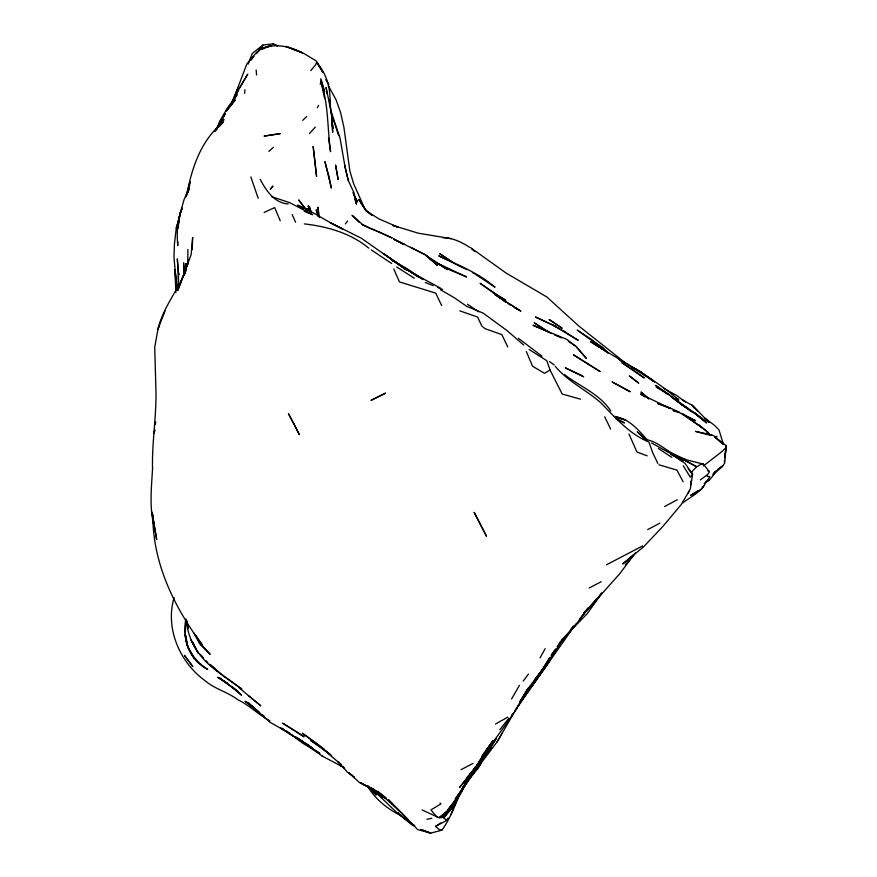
<?xml version="1.0" encoding="UTF-8"?>
<svg xmlns="http://www.w3.org/2000/svg" width="877" height="877" viewBox="0 0 877 877"><rect width="100%" height="100%" fill="white"/><g stroke="black" fill="none" stroke-linecap="round" stroke-linejoin="round"><path stroke-width="1.32" d="M177.779 241.537L177.768 245.593C176.694 233.074 177.033 219.82 182.142 208.145M187.897 249.397L187.81 264.284L187.831 260.118M176.946 290.32L173.964 257.202L174.457 243.707L176.299 227.932L179.807 215.26L178.031 228.064M178.612 281.396L177.329 258.901L178.722 274.841L178.568 273.153L178.02 287.579M192.238 249.66L192.655 237.492L191.153 254.637L177.746 290.495L184.565 272.999C176.573 292.129 162.76 308.496 157.992 329.05L154.725 347.314L156.007 393.017C156.15 417.847 152.083 442.414 152.488 467.244L152.609 467.573C151.546 487.064 149.167 506.731 153.979 525.97L151.973 512.124L156.665 539.498L153.409 520.16M152.905 514.393C152.149 562.245 174.348 607.52 202.423 645.077L193.696 632.81L200.153 644.442L210.162 654.308L199.704 642.885L196.174 635.737M185.858 619.019C182.087 638.5 188.928 659.997 207.63 669.348C195.428 661.433 185.771 649.133 185.233 634.17L187.744 647.347L194.223 658.397L189.366 649.462M185.343 632.35L185.902 619.688M690.605 485.102L690.879 481.067M713.472 435.463L723.021 444.211L714.536 436.702L726.2 445.746L724.643 463.144L722.242 466.707L712.968 474.698M244.606 93.346L244.946 89.783M176.496 290.364L177.033 285.222L176.946 287.031L175.093 269.568L175.849 292.589M724.851 457.794L726.2 445.746L725.805 447.708L722.451 451.162L703.288 466.027M184.97 272.692L186.012 263.429L184.422 275.531M154.451 432.383L154.747 429.774M155.361 424.567L155.667 421.958M724.917 456.281L726.2 445.746M177.527 229.094L178.437 222.67M177.713 227.888L180.147 212.925L178.623 221.377M186.615 195.428C191.625 168.439 200.932 139.958 223.196 122.232L218.526 127.187M174.095 597.632C164.986 628.217 179.642 662.223 204.889 680.563C214.492 688.916 227.527 691.942 237.678 699.627C249.364 705.218 258.441 714.755 269.831 720.795M185.233 273.427L187.009 264.701L185.168 272.637M187.821 192.469L190.101 181.835L186.812 194.738L189.618 185.113L185.442 197.193L189.289 188.708L184.049 199.66L179.763 214.887L182.197 208.562M154.001 433.128L154.637 430.541M724.281 461.554L724.555 460.469M470.664 773.952L488.226 751.304L496.371 738.259C489.092 751.666 477.516 762.025 471.212 776.013C457.608 792.052 454.297 813.582 441.844 830.168L430.651 833.15L421.157 829.598L430.651 833.15L417.649 829.576L388.325 799.627L408.441 819.798M248.169 64.109L252.313 53.453L262.881 45.056L272.966 43.85L277.724 45.944M216.542 129.851L219.623 121.41L227.033 108.551L236.987 94.771L233.304 101.228M231.528 103.343L237.875 88.281M232.548 101.644L246.843 63.966L257.421 51.403M250.899 60.173L253.672 56.654M217.628 127.647L225.323 113.692L216.104 128.875M178.667 221.738L176.299 227.932L178.371 222.352M256.533 53.53L261.96 47.479L262.881 45.056M158.836 326.858L157.992 329.05L165.062 310.897M354.845 199.068L356.5 204.188L353.826 192.436L348.235 180.355L345.089 167.079L340.035 138.106L331.002 111.127L331.32 112.738L329.467 99.539L329.895 104.56C330.947 89.202 326.978 74.117 316.608 62.42L315.753 64.613L310.754 70.653M716.06 438.412L716.915 436.209M320.237 84.324L321.344 80.235L324.534 91.734L320.697 78.787M236.056 95.966L237.053 93.521M450.91 814.755L456.994 799.879M237.546 92.304L238.687 89.618M233.129 100.833L237.404 91.361L247.752 74.139L239.333 88.511M625.334 564.766L634.553 553.793L622.725 563.955L643.641 546.755L662.913 526.397L681.33 504.396L689.245 490.901M519.973 702.51L497.171 741.799L469.984 777.691M688.226 493.017L690.331 488.774L692.589 474.205L684.882 463.188L672.549 454.593L651.578 443.006M463.988 785.222L461.368 790.451L455.185 799.155L463.692 786.812L471.278 772.231L464.514 784.17M461.664 790.561L470.51 777.033L461.664 790.561L466.63 780.749M683.051 502.729C690.035 497.226 699.276 492.885 704.231 485.496M479.083 765.884L480.168 763.845M317.31 107.728L318.614 105.306M466.334 781.111L470.083 774.205M462.87 788.675L457.542 798.366L464.076 786.79M540.079 657.816L545.143 648.673M477.713 764.777L484.51 752.729L491.109 743.247M467.134 777.34L476.419 766.487L484.06 753.146M511.587 698.991L519.425 685.343M497.171 741.799L502.335 732.876M475.564 766.476L453.08 806.983L443.784 817.803L446.503 820.499L448.114 817.923M458.2 796.469L459.592 794.113M481.034 762.541L482.339 760.326M683.238 465.775L690.298 477.121L692.589 474.205L691.427 473.021L692.951 470.489L696.744 466.827L701.172 464.086L703.376 464.108L709.427 471.815L707.739 474.435L700.35 479.883M549.846 657.531L536.099 679.532L527.176 691.087L537.426 677.855L536.099 679.532L543.389 668.175L534.334 680.333L541.811 670.73L549.802 657.564M722.78 465.84C714.843 469.261 713.45 478.743 705.755 482.262M466.378 781.166L473.832 769.173M476.419 766.487C492.984 739.782 514.404 716.41 528.392 688.039L519.732 702.017L526.781 690.287L544.255 667.254L561.127 642.282L579.434 620.072L588.072 607.969L579.412 619.622L589.772 607.027L583.523 613.275M490.276 744.441L488.138 747.697L492.863 741.12M467.847 780.19L469.25 778.052M470.642 775.915L474.139 770.576M601.534 593.663L587.13 613.812L571.563 629.719M553.069 652.806L554.45 650.745M473.065 771.146L474.457 769.052M476.562 765.906L477.954 763.812M480.059 760.677L481.462 758.583M466.049 782.81L467.474 780.694L466.049 782.69M515.413 710.074L573.218 627.647L565.413 637.13L576.233 623.909M490.561 743.926L492.874 740.539M531.013 687.425L549.123 661.762L520.214 702.192L528.963 690.298M461.708 789.903L476.704 769.129M481.977 756.127L484.148 753.014M552.444 653.529L551.184 655.316L555.163 649.912M485.288 751.238L487.612 747.971M215.073 131.101L223.986 119.546L214.799 131.144M470.609 773.996L479.028 762.321L472.111 773.525L491.558 747.303L486.505 752.937M573.602 626.189L570.379 630.596L572.725 627.515M635.661 552.565L619.546 573.931L586.592 610.907L597.434 598.136M553.146 652.587L555.952 648.827M599.013 596.492L594.2 602.905L598.092 597.73M557.202 646.601L560.414 642.326M523.185 681.1L528.491 674.084M519.513 702.926L522.747 698.64L519.787 702.532M443.784 817.803L450.022 809.548M345.395 223.898L347.599 221.026M469.063 775.29L459.625 787.403L467.353 777.921M468.811 779.05L481.517 762.694L478.14 768.285L468.811 779.05L475.126 770.949M499.868 729.675L508.857 718.241M511.576 715.303L513.22 713.231M592.644 604.132L588.478 608.561M596.766 599.002L585.847 611.039M599.32 595.845L601.721 592.852M490.429 748.706L491.558 747.303M561.576 640.681L564.81 636.757M559.69 642.973L563.023 638.927M561.697 640.605L564.207 637.601M565.884 635.595L569.162 632.043M570.401 629.993L573.514 626.277M713.483 473.788L715.818 471.092M258.792 50.833L261.96 47.479M251.118 59.57L253.826 56.545M309.482 133.567L315.303 127.121M713.22 473.843L715.029 471.848M583.742 613.166L586.581 610.403M302.697 120.324L306.753 116.531M441.471 817.572L453.08 806.983L441.471 817.572L439.322 817.649L436.614 816.662L430.914 809.92L440.879 803.957L440.079 803.025M268.811 151.392L273.394 147.336M704.253 483.589L709.57 479.456L705.437 482.394M441.844 830.168L439.443 829.752L435.529 826.43L440.769 822.889M697.906 490.78L690.605 495.406L701.501 489.202L709.866 476.573L707.596 476.43L706.577 475.411M529.127 349.495L546.831 360.721L550.087 370.072L544.485 373.328L532.569 366.224L526.31 351.556M642.644 545.911L606.588 564.744M495.505 723.996L507.761 717.178M269.086 46.645L258.792 49.825C272.78 42.721 289.059 45.67 302.368 52.883L285.672 46.371L302.784 52.85L316.148 60.875L322.933 72.363L316.608 62.42M677.34 499.682L664.536 506.599M435.529 826.43L446.503 820.499M647.741 529.598L659.833 523.152M589.169 588.018L601.205 581.703M461.039 769.688L473.065 763.374M264.13 212.464L274.709 207.553L280.223 220.752M258.792 49.825L269.469 45.845L271.662 45.856M426.967 819.304L431.846 818.263M707.772 470.872L708.627 470.785M260.502 48.893L264.547 48.509M710.085 435.376L711.971 435.43M442.721 237.722C452.51 237.656 461.719 242.173 469.688 247.38M304.341 223.887C327.395 226.584 350.592 233.063 368.789 248.18M288.237 203.957C274.326 203.058 266.093 190.572 260.239 179.368M451.019 238.621L418.329 233.205L392.732 225.378L398.092 227.22L378.798 218.833L366.104 210.721L358.737 199.539L366.104 210.721L372.177 215.534M712.31 434.981L695.505 431.374L707.662 434.718M703.376 464.108L683.665 459.142L686.242 459.877L666.421 450.635L680.914 458.09C667.715 452.883 658.123 440.484 643.4 439.158M673.152 410.6L682.909 413.922L702.477 427.943L681.407 413.571L695.56 420.686L682.624 414.295M613.801 416.531C628.436 417.792 638.127 429.73 647.237 439.859M580.519 399.178L562.19 394.047L550.087 370.072M673.229 410.535L679.379 412.267L669.392 407.564L657.684 403.486L670.697 408.682L640.484 394.047L645.044 396.996M614.174 416.772L625.882 420.258L614.58 416.4M658.989 464.799L676.945 470.127L683.139 481.802M271.727 196.722L289.772 202.686L312.738 214.722L304.253 211.357M414.744 826.013L412.289 825.158L401.052 815.917L414.635 825.761L396.547 812.365L371.212 787.984M459.822 310.853L477.658 317.09L481.78 326.003L485.069 328.667L501.852 334.63L507.761 346.952M370.872 228.842L376.715 230.903M647.16 455.832L636.943 451.995L628.995 434.071M437.601 287.47L442.468 289.41M425.268 282.449L433.095 285.639M554.505 334.959L561.554 337.875M556.117 326.551L535.419 316.959L553.31 325.356L578.228 340.342L563.429 330.925M272.966 43.85L277.384 45.856M377.921 231.451L392.238 238.018L362.804 224.753L352.061 215.26L359.044 222.243M403.135 244.201L393.663 239.081L424.6 254.418L447.456 269.634L438.281 263.966M422.221 809.975L437.25 816.947M702.389 486.691L703.475 487.206M456.764 264.821L467.101 269.656M361.916 224.534L369.743 228.305M616.136 418.91L624.391 422.9L616.202 418.559M670.477 454.352L682.975 460.6L672.549 454.593L682.185 461.466M393.663 239.081L404.44 244.376M437.108 263.122L466.63 276.968L450.164 270.094L437.163 263.177M514.174 307.553L520.861 311.127L494.781 294.42L505.766 302.039L494.277 292.896L480.136 283.326L493.97 293.203L505.777 300.263L492.863 292.381L495.012 293.992M410.644 247.237L424.6 254.418M307.016 744.65L280.574 728.042L309.822 746.798L319.151 753.19L297.829 738.796L322.155 756.029L343.685 767.441L340.44 765.413L344.595 768.318M568.329 341.296L576.145 346.525L586.143 358.178L576.145 346.525L566.794 339.399L532.986 325.257L548.454 332.065L534.236 322.857L550.986 333.512M322.155 756.029L323.065 756.5M631.363 366.674L641.438 372.319L633.501 368.11L641.438 372.319L653.201 381.035L632.394 367.452M409.12 270.993L417.704 276.77M475.915 274.589L495.012 287.228C478.557 272.944 458.2 265.029 438.752 255.854L453.376 262.859L439.684 253.617L455.612 264.284M283.764 730.07L269.842 722.155L251.951 705.941M675.86 456.764L678.919 458.43M664.086 388.599L676.945 395.648L685.375 401.995M400.767 815.599C387.228 808.802 375.027 799.046 367.342 785.803M652.258 380.004L639.728 371.399L627.132 364.098M553.31 325.356L565.095 331.868M671.793 457.366L658.364 448.476M472.604 272.736L474.808 273.975M681.9 399.528L693.159 405.941L708.769 422.221M440.265 288.04L414.229 273.887L398.553 264.273L407.246 270.412L361.368 238.248L329.971 222.55L342.786 229.105C327.296 221.87 313.396 211.785 297.599 205.119L303.267 208.682M414.284 278.195L396.7 266.97M295.527 737.294L302.357 741.208M440.462 289.717L454.33 297.752L466.696 306.347L483.052 313.045L507.202 330.717L523.744 345.067M319.897 753.255L302.762 743.236L291.701 734.794M227.581 683.161L217.803 677.307L230.399 685.946L241.57 695.22L232.745 687.151M401.666 815.698L398.333 813.735L401.425 815.709M420.379 277.801L407.049 269.59L423.142 279.555M391.712 263.528L371.3 249.923M282.065 728.25L284.301 729.62M422.988 279.412L406.259 268.209L392.096 260.414L401.787 266.038L383.315 253.486L401.984 266.959M282.339 723.01L294.606 730.552M308.112 745.34L312.497 748.103M676.167 398.257L678.349 399.638C655.272 379.522 628.053 364.657 601.94 348.783L604.352 350.175L590.605 341.778L605.24 350.921L599.035 346.503M312.311 747.971L296.327 737.097M510.381 304.462L519.272 310.14M320.916 747.029L310.557 740.418L329.708 754.034M305.678 743.323L308.989 745.439M432.778 260.469L435.979 262.541M283.929 723.985L304.067 736.823L295.681 731.21M588.895 338.588L602.203 347.303L608.024 352.971M507.86 303.42L511.017 305.481M322.067 747.763L324.052 749.057M591.547 340.243L602.203 347.303L607.838 352.806M467.452 304.209L478.798 311.861M694.069 413.144L695.779 414.317M470.697 247.731L505.919 272.933L546.941 297.04L578.579 325.838L625.97 363.407M309.822 746.798L311.302 747.829M354.505 777.044L347.259 772.001L338.073 761.718L341.449 764.766M652.433 380.651L654.527 382.109M352.137 775.257L348.903 772.944L359.471 782.536L375.893 790.966L360.688 782.898L374.15 790.067L385.781 798.41L373.054 788.84M604.165 350.449L591.624 339.509L577.219 330.059L587.919 337.908M696.36 414.821L705.766 421.596C695.538 412.015 682.712 406.204 671.99 397.303M564.58 374.611C580.157 386.669 599.55 393.85 610.82 410.984M518.34 338.259L541.986 356.172M286.406 730.892L290.704 734.027M252.74 706.884L245.045 701.271L259.614 712.475M549.408 361.456L554.165 364.953M497.16 295.604L505.766 302.039M667.518 394.332L655.711 385.365L669.118 394.814L656.117 386.932C670.072 393.159 680.19 404.878 693.214 412.563L679.807 403.069L685.036 407.213M386.253 798.048L377.592 791.229L399.188 810.841M395.801 262.102L396.601 262.727M331.583 755.601L318.954 745.154L302.291 733.227L315.556 742.83L341.328 764.722M402.576 267.43L404.494 268.932M639.728 371.399L645.088 375.652M593.685 342.238L595.823 343.948M257.641 710.863L246.788 702.159L256.424 710.326L248.86 702.905M471.771 249.057L474.895 251.589M262.574 714.908L264.547 716.52M678.853 400.011L676.956 398.443L678.349 399.638M372.177 215.369L365.106 209.45L353.606 183.688L349.813 170.719L343.916 127.318L340.539 112.388L336.044 99.77L328.382 85.76M248.377 695.625L260.765 705.821L239.783 688.346M648.914 398.871L640.988 392.019L648.596 398.684M647.347 440.747L637.151 431.802L646.59 440.605M210.031 664.591L218.11 671.804C200.932 659.964 187.93 642.107 186.615 620.73M380.728 796.327L382.668 798.07M209.888 664.503L219.436 672.933L241.855 689.081L223.087 675.728L209.789 664.273M371.651 788.006L379.719 795.406M205.876 660.677L207.827 662.475M555.163 366.235C567.934 381.648 586.198 389.837 600.877 402.85C615.402 417.66 629.116 433.874 648.881 442.019L652.707 452.696L657.849 463.473M398.136 812.935L400.888 815.621M697.818 411.313L691.558 404.977L694.167 407.838M367.627 786.428L369.392 788.226M398.037 812.705L399.934 814.645M367.551 785.858L376.244 795.033L371.037 789.311M708.715 422.407L705.119 418.384L714.086 425.016L718.987 429.873L723.01 443.104M200.164 654.209L203.585 658.057M368.088 786.099L369.71 787.995M306.972 210.48L298.684 199.945L306.38 210.48M308.375 210.688L306.72 208.54L308.178 210.721M325.729 79.588L328.765 84.302M688.16 468.702L691.427 473.021M709.394 434.871L707.015 431.605L698.761 425.005L708.473 432.646L709.701 435.003M709.318 434.817L707.015 431.605L709.098 435.102M353.727 194.88L357.531 201.907L352.927 192.567M192.655 642.008L196.744 650.372M604.681 416.783L610.622 429.028M441.613 305.437L435.705 293.115L399.463 281.923L393.806 269.042M292.194 214.569L295.56 222.243M331.089 113.78L334.312 122.572M334.762 123.832L338.643 135.54M311.182 212.19L309.208 206.38L311.236 212.366M318.373 216.29L316.191 209.822L318.176 216.257M250.844 176.88L258.2 198.334M345.089 167.079L344.705 165.501L348.235 180.355M185.913 619.425L188.106 628.513L186.867 621.026M187.546 646.108L185.825 635.978M332.021 123.624L333.03 128.524L331.67 115.885L331.813 118.559M328.491 137.875L330.585 151.666C327.264 128.524 328.634 104.593 321.114 82.12L324.501 97.983M319.414 217.518L317.945 207.18L318.428 213.692M326.913 93.751L326.112 87.404L331.901 115.994L332.657 132.252L331.955 121.234M256.15 69.996L256.577 75.027M184.378 273.767L183.578 262.87L184.247 275.477M153.245 519.568L153.409 522.297L153.354 519.699M175.181 271.3L175.707 284.115M464.108 785.551L457.027 798.487L447.939 809.734L459.384 794.617L450.208 808.539L439.322 817.649L450.208 808.539L458.189 796.502L464.108 785.551M231.901 103.968L226.244 111.258L235.277 99.901L231.901 103.968M272.813 186.187L270.401 189.158L272.813 186.187M570.335 631.265L559.416 643.192L570.335 631.265M385.474 393.203L371.179 400.241L385.474 393.203M280.125 133.655L264.251 136.067L280.125 133.655M682.536 459.044L681.966 458.792L696.744 466.827L682.536 459.044M580.662 375.071L565.347 367.847L583.687 376.825L580.662 375.071M630.048 391.679L612.223 381.955L630.048 391.679M599.945 371.453L573.547 354.9L599.945 371.453M688.544 408.825L681.045 404.22L670.752 396.261L688.544 408.825M561.927 328.13L549.287 319.59L561.927 328.13M632.054 369.228L621.979 362.815L644.277 377.987L632.054 369.228M630.749 376.957L629.247 375.937L638.73 383.128L630.749 376.957M619.096 359.055L617.638 358.013L624.917 364.251L619.096 359.055M237.81 691.394L219.798 678.14L237.81 691.394M426.617 255.898L425.235 254.812L437.382 265.391L426.617 255.898M695.483 413.637L694.145 412.53L706.566 422.966L695.483 413.637M192.743 666.52L184.488 655.415L192.743 666.52M198.29 653.146L191.043 640.133L198.29 653.146M294.003 423.964L288.434 413.648L299.364 434.652L294.003 423.964M486.428 536.121L474.194 512.431L486.428 536.121M310.743 212.19L308.222 206.018L310.743 212.19M328.864 176.244L324.907 161.609L331.353 188.095L328.864 176.244M338.138 179.401L335.595 165.271L338.138 179.401M316.564 176.376L313.177 146.58L316.564 176.376"/></g></svg>
